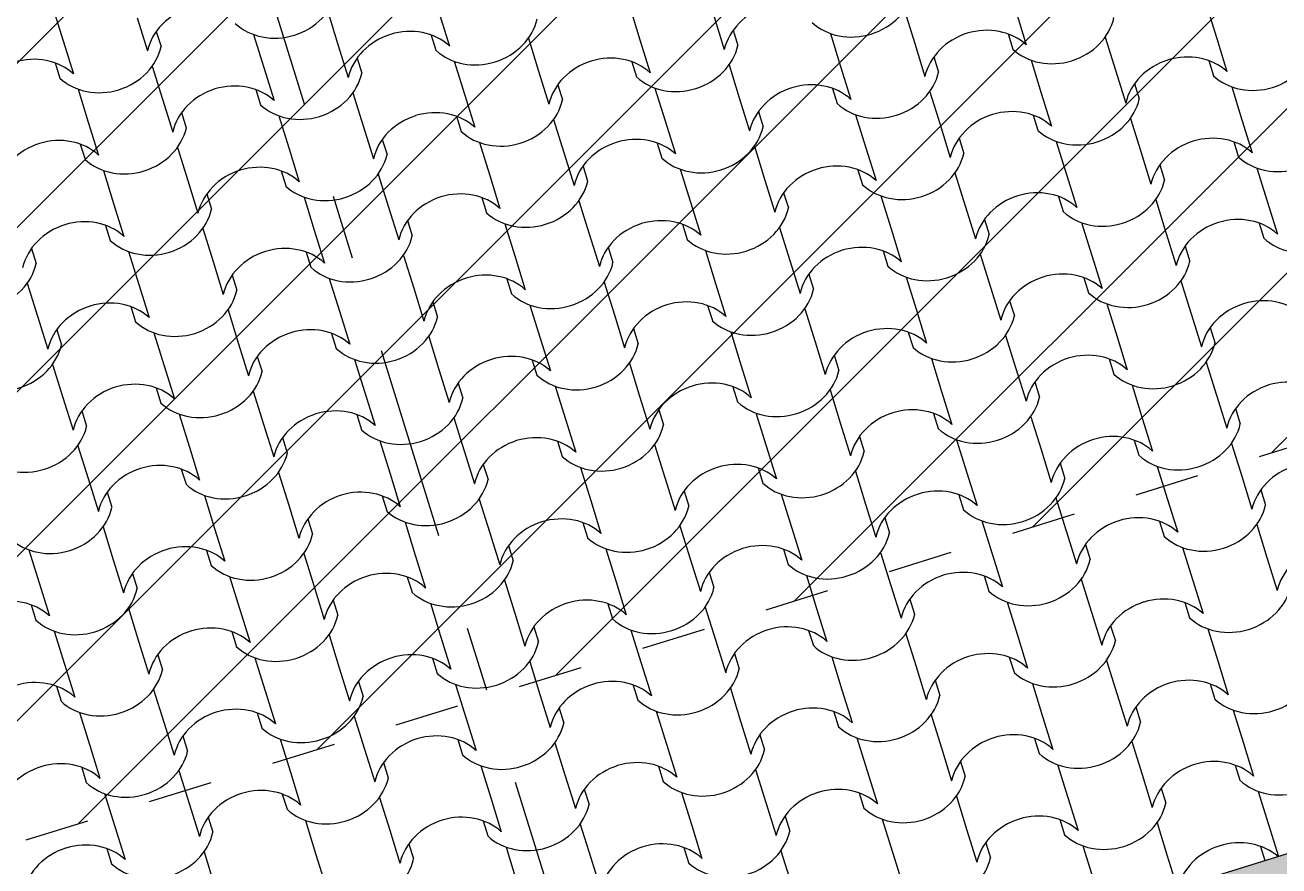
# Model space of a CAD drawing. Header units: metres. Extents: x -111189 to -108577, y -72951 to -72647.
# Drawn here: x -110190.884 to -110188.942, y -72665.292 to -72663.99 of the extents above; entities that cross this region are included whole.
import ezdxf

# ---------------------------------------------------------------- set-up
doc = ezdxf.new("R2010")
doc.units = ezdxf.units.M
doc.header["$MEASUREMENT"] = 0
doc.set_wipeout_variables(frame=1)
for name, pattern in [('OTK - Traço Ponto', [0.2, 0.1, -0.05, 0, -0.05]), ('OTK - Traço Ponto CORTES_ALÇ', [0.6, 0.3, -0.15, 0, -0.15]), ('Wipeout_Contour', [1, 0, -1])]:
    doc.linetypes.add(name, pattern=pattern)
for name, color, linetype in [('00 - Cotas Implantação', 7, 'Continuous'), ('02 - PASSEIOS', 7, 'Continuous'), ('03 - COBERTURA', 7, 'Continuous'), ('13 - IMPLANTAÇÃO (apoio).Layer Apoio', 7, 'Continuous'), ('14 - CORTES.Marcadores', 7, 'Continuous'), ('Planta Piso -1_1_01 - TERRENO PROPOSTO', 7, 'Continuous')]:
    doc.layers.add(name, color=color, linetype=linetype)
doc.styles.add('ESTILO_GERADO_2', font='malgunsl.ttf')
doc.dimstyles.new('ESTILO_GERADO__1', dxfattribs={"dimtxt": 0.15, "dimasz": 0.095, "dimexe": 0.18, "dimexo": 0.5, "dimgap": 0, "dimtad": 1, "dimzin": 0, "dimdsep": 46, "dimtxsty": 'ESTILO_GERADO_2', "dimblk": 'ARROWHEAD_2', "dimblk1": 'ARROWHEAD_2', "dimblk2": 'ARROWHEAD_2', "dimcen": 0.09, "dimclrd": 7, "dimclre": 7, "dimclrt": 7, "dimadec": 0, "dimazin": 0, "dimtfac": 1, "dimtdec": 4, "dimtmove": 0, "dimatfit": 3, "dimfxl": 1, "dimtolj": 1, "dimtzin": 0, "dimarcsym": 0})

# ---------------------------------------------------------------- blocks, each defined once
blk = doc.blocks.new('Malha_8_1', base_point=(-111182.45, -72914.5203))
at = {"color": 254, "linetype": 'Wipeout_Contour', "lineweight": 0, "ltscale": 1861428.278801215}
blk.add_wipeout([(-111182.45, -72914.5203), (-111181.1398, -72916.9324), (-111179.283, -72920.3506), (-111178.6992, -72921.4255), (-111173.1932, -72931.5618), (-111171.3979, -72934.867), (-111163.9365, -72948.6033), (-111162.5896, -72948.18), (-111170.1617, -72934.1975), (-111171.9536, -72930.8885), (-111177.4458, -72920.7467), (-111178.0283, -72919.6711), (-111179.8807, -72916.2505), (-111181.0503, -72914.0907)], dxfattribs=at).dxf.layer = '02 - PASSEIOS'
blk = doc.blocks.new('*X121', base_point=(-110957.0649, -73026.2797))
at = {"layer": '03 - COBERTURA', "color": 253, "linetype": 'Continuous', "lineweight": 9}
for p, q in [((-111166.4395, -72926.4696), (-111166.4237, -72926.5206)), ((-111166.0139, -72926.4752), (-111165.9981, -72926.5262)), ((-111165.8412, -72926.4775), (-111165.8254, -72926.5285)), ((-111165.5463, -72926.4678), (-111165.5305, -72926.5188)), ((-111165.1208, -72926.4734), (-111165.1049, -72926.5244)), ((-111164.9481, -72926.4757), (-111164.9322, -72926.5267)), ((-111164.6532, -72926.466), (-111164.6373, -72926.517)), ((-111166.3088, -72926.4849), (-111166.293, -72926.5359)), ((-111165.4157, -72926.4831), (-111165.3998, -72926.5341)), ((-111166.2793, -72926.5059), (-111166.272, -72926.5294)), ((-111166.1288, -72926.5109), (-111166.1129, -72926.5619)), ((-111165.8537, -72926.5116), (-111165.8464, -72926.535)), ((-111165.7032, -72926.5165), (-111165.6873, -72926.5676)), ((-111165.3861, -72926.5041), (-111165.3788, -72926.5276)), ((-111165.2356, -72926.5091), (-111165.2197, -72926.5601)), ((-111164.9605, -72926.5098), (-111164.9532, -72926.5332)), ((-111164.81, -72926.5148), (-111164.7942, -72926.5658)), ((-111164.6373, -72926.517), (-111164.6215, -72926.568)), ((-111166.4237, -72926.5206), (-111166.4078, -72926.5716)), ((-111165.9981, -72926.5262), (-111165.9822, -72926.5772)), ((-111165.5305, -72926.5188), (-111165.5146, -72926.5698)), ((-111165.1049, -72926.5244), (-111165.0891, -72926.5755)), ((-111166.4361, -72926.5547), (-111166.4288, -72926.5781)), ((-111165.9685, -72926.5472), (-111165.9612, -72926.5707)), ((-111165.818, -72926.5522), (-111165.8021, -72926.6032)), ((-111165.5429, -72926.5529), (-111165.5356, -72926.5763)), ((-111165.0753, -72926.5455), (-111165.068, -72926.5689)), ((-111164.9248, -72926.5505), (-111164.909, -72926.6015)), ((-111164.6498, -72926.5511), (-111164.6425, -72926.5746)), ((-111166.2856, -72926.5596), (-111166.2697, -72926.6107)), ((-111166.1129, -72926.5619), (-111166.097, -72926.6129)), ((-111165.6873, -72926.5676), (-111165.6715, -72926.6186)), ((-111165.3924, -72926.5579), (-111165.3766, -72926.6089)), ((-111165.2197, -72926.5601), (-111165.2039, -72926.6112)), ((-111164.7942, -72926.5658), (-111164.7783, -72926.6168)), ((-111165.6577, -72926.5886), (-111165.6505, -72926.612)), ((-111165.5072, -72926.5936), (-111165.4914, -72926.6446)), ((-111165.2322, -72926.5942), (-111165.2249, -72926.6177)), ((-111164.7646, -72926.5868), (-111164.7573, -72926.6103)), ((-111164.6141, -72926.5918), (-111164.5982, -72926.6428)), ((-111166.4004, -72926.5953), (-111166.3846, -72926.6464)), ((-111166.2697, -72926.6107), (-111166.2539, -72926.6617)), ((-111166.1253, -72926.596), (-111166.1181, -72926.6195)), ((-111165.9748, -72926.601), (-111165.959, -72926.652)), ((-111165.8021, -72926.6032), (-111165.7863, -72926.6543)), ((-111165.3766, -72926.6089), (-111165.3607, -72926.6599)), ((-111165.0817, -72926.5992), (-111165.0658, -72926.6502)), ((-111164.909, -72926.6015), (-111164.8931, -72926.6525)), ((-111166.2402, -72926.6317), (-111166.2329, -72926.6551)), ((-111165.347, -72926.6299), (-111165.3397, -72926.6534)), ((-111166.3846, -72926.6464), (-111166.3687, -72926.6974)), ((-111166.0897, -72926.6367), (-111166.0738, -72926.6877)), ((-111165.959, -72926.652), (-111165.9431, -72926.703)), ((-111165.8146, -72926.6373), (-111165.8073, -72926.6608)), ((-111165.6641, -72926.6423), (-111165.6482, -72926.6933)), ((-111165.4914, -72926.6446), (-111165.4755, -72926.6956)), ((-111165.1965, -72926.6349), (-111165.1806, -72926.6859)), ((-111165.0658, -72926.6502), (-111165.05, -72926.7013)), ((-111164.9214, -72926.6356), (-111164.9141, -72926.659)), ((-111164.7709, -72926.6406), (-111164.755, -72926.6916)), ((-111164.5982, -72926.6428), (-111164.5824, -72926.6938)), ((-111165.0362, -72926.6713), (-111165.0289, -72926.6947)), ((-111166.397, -72926.6804), (-111166.3897, -72926.7039)), ((-111166.2465, -72926.6854), (-111166.2306, -72926.7365)), ((-111166.0738, -72926.6877), (-111166.0579, -72926.7387)), ((-111165.9294, -72926.673), (-111165.9221, -72926.6965)), ((-111165.7789, -72926.678), (-111165.763, -72926.729)), ((-111165.5038, -72926.6787), (-111165.4965, -72926.7021)), ((-111165.3533, -72926.6837), (-111165.3375, -72926.7347)), ((-111165.1806, -72926.6859), (-111165.1648, -72926.7369)), ((-111164.8857, -72926.6763), (-111164.8699, -72926.7273)), ((-111164.755, -72926.6916), (-111164.7392, -72926.7426)), ((-111164.6107, -72926.6769), (-111164.6034, -72926.7004)), ((-111165.6482, -72926.6933), (-111165.6324, -72926.7444)), ((-111166.3613, -72926.7211), (-111166.3455, -72926.7721)), ((-111166.0862, -72926.7218), (-111166.079, -72926.7452)), ((-111165.9357, -72926.7268), (-111165.9199, -72926.7778)), ((-111165.763, -72926.729), (-111165.7472, -72926.7801)), ((-111165.6186, -72926.7144), (-111165.6114, -72926.7378)), ((-111165.4681, -72926.7194), (-111165.4523, -72926.7704)), ((-111165.1931, -72926.72), (-111165.1858, -72926.7435)), ((-111165.0426, -72926.725), (-111165.0267, -72926.776)), ((-111164.8699, -72926.7273), (-111164.854, -72926.7783)), ((-111164.7255, -72926.7126), (-111164.7182, -72926.7361)), ((-111164.575, -72926.7176), (-111164.5591, -72926.7686)), ((-111166.2306, -72926.7365), (-111166.2148, -72926.7875)), ((-111165.3375, -72926.7347), (-111165.3216, -72926.7857)), ((-111166.2011, -72926.7575), (-111166.1938, -72926.7809)), ((-111166.0506, -72926.7625), (-111166.0347, -72926.8135)), ((-111165.7755, -72926.7631), (-111165.7682, -72926.7866)), ((-111165.625, -72926.7681), (-111165.6091, -72926.8191)), ((-111165.3079, -72926.7557), (-111165.3006, -72926.7792)), ((-111165.1574, -72926.7607), (-111165.1415, -72926.8117)), ((-111164.8823, -72926.7614), (-111164.875, -72926.7848)), ((-111164.7318, -72926.7664), (-111164.7159, -72926.8174)), ((-111164.5591, -72926.7686), (-111164.5432, -72926.8196)), ((-111166.3455, -72926.7721), (-111166.3296, -72926.8232)), ((-111165.9199, -72926.7778), (-111165.904, -72926.8288)), ((-111165.4523, -72926.7704), (-111165.4364, -72926.8214)), ((-111165.0267, -72926.776), (-111165.0108, -72926.827)), ((-111166.3579, -72926.8062), (-111166.3506, -72926.8297)), ((-111165.8903, -72926.7988), (-111165.883, -72926.8223)), ((-111165.7398, -72926.8038), (-111165.7239, -72926.8548)), ((-111165.4647, -72926.8045), (-111165.4574, -72926.8279)), ((-111164.9971, -72926.7971), (-111164.9898, -72926.8205)), ((-111164.8466, -72926.802), (-111164.8308, -72926.8531)), ((-111164.5716, -72926.8027), (-111164.5643, -72926.8262)), ((-111166.2074, -72926.8112), (-111166.1915, -72926.8622)), ((-111166.0347, -72926.8135), (-111166.0188, -72926.8645)), ((-111165.6091, -72926.8191), (-111165.5933, -72926.8701)), ((-111165.3142, -72926.8095), (-111165.2984, -72926.8605)), ((-111165.1415, -72926.8117), (-111165.1257, -72926.8627)), ((-111164.7159, -72926.8174), (-111164.7001, -72926.8684)), ((-111166.4727, -72926.8419), (-111166.4654, -72926.8654)), ((-111166.3222, -72926.8469), (-111166.3064, -72926.8979)), ((-111165.5795, -72926.8402), (-111165.5723, -72926.8636)), ((-111165.429, -72926.8452), (-111165.4132, -72926.8962)), ((-111165.154, -72926.8458), (-111165.1467, -72926.8693)), ((-111164.6864, -72926.8384), (-111164.6791, -72926.8619)), ((-111166.1915, -72926.8622), (-111166.1757, -72926.9133)), ((-111166.0471, -72926.8476), (-111166.0399, -72926.871)), ((-111165.8966, -72926.8526), (-111165.8808, -72926.9036)), ((-111165.7239, -72926.8548), (-111165.7081, -72926.9058)), ((-111165.2984, -72926.8605), (-111165.2825, -72926.9115)), ((-111165.0035, -72926.8508), (-111164.9876, -72926.9018)), ((-111164.8308, -72926.8531), (-111164.8149, -72926.9041)), ((-111166.162, -72926.8833), (-111166.1547, -72926.9067)), ((-111165.2688, -72926.8815), (-111165.2615, -72926.905)), ((-111166.4791, -72926.8957), (-111166.4632, -72926.9467)), ((-111166.3064, -72926.8979), (-111166.2905, -72926.9489)), ((-111166.0115, -72926.8883), (-111165.9956, -72926.9393)), ((-111165.8808, -72926.9036), (-111165.8649, -72926.9546)), ((-111165.7364, -72926.8889), (-111165.7291, -72926.9124)), ((-111165.5859, -72926.8939), (-111165.57, -72926.9449)), ((-111165.4132, -72926.8962), (-111165.3973, -72926.9472)), ((-111165.1183, -72926.8865), (-111165.1024, -72926.9375)), ((-111164.9876, -72926.9018), (-111164.9717, -72926.9528)), ((-111164.8432, -72926.8872), (-111164.8359, -72926.9106)), ((-111164.6927, -72926.8921), (-111164.6768, -72926.9432)), ((-111165.8512, -72926.9246), (-111165.8439, -72926.9481)), ((-111164.958, -72926.9228), (-111164.9507, -72926.9463)), ((-111166.3188, -72926.932), (-111166.3115, -72926.9555)), ((-111166.1683, -72926.937), (-111166.1524, -72926.988)), ((-111165.9956, -72926.9393), (-111165.9797, -72926.9903)), ((-111165.7007, -72926.9296), (-111165.6848, -72926.9806)), ((-111165.4256, -72926.9303), (-111165.4183, -72926.9537)), ((-111165.2751, -72926.9353), (-111165.2593, -72926.9863)), ((-111165.1024, -72926.9375), (-111165.0866, -72926.9885)), ((-111164.8075, -72926.9278), (-111164.7917, -72926.9789)), ((-111164.6768, -72926.9432), (-111164.661, -72926.9942)), ((-111166.4632, -72926.9467), (-111166.4473, -72926.9977)), ((-111165.57, -72926.9449), (-111165.5542, -72926.9959)), ((-111166.4336, -72926.9677), (-111166.4263, -72926.9912)), ((-111166.2831, -72926.9727), (-111166.2673, -72927.0237)), ((-111166.008, -72926.9734), (-111166.0007, -72926.9968)), ((-111165.8575, -72926.9784), (-111165.8417, -72927.0294)), ((-111165.6848, -72926.9806), (-111165.669, -72927.0316)), ((-111165.5404, -72926.966), (-111165.5331, -72926.9894)), ((-111165.3899, -72926.9709), (-111165.3741, -72927.022)), ((-111165.1149, -72926.9716), (-111165.1076, -72926.9951)), ((-111164.9644, -72926.9766), (-111164.9485, -72927.0276)), ((-111164.7917, -72926.9789), (-111164.7758, -72927.0299)), ((-111164.6473, -72926.9642), (-111164.64, -72926.9876)), ((-111166.1524, -72926.988), (-111166.1366, -72927.039)), ((-111165.2593, -72926.9863), (-111165.2434, -72927.0373)), ((-111166.44, -72927.0215), (-111166.4241, -72927.0725)), ((-111166.1229, -72927.0091), (-111166.1156, -72927.0325)), ((-111165.9724, -72927.014), (-111165.9565, -72927.0651)), ((-111165.6973, -72927.0147), (-111165.69, -72927.0382)), ((-111165.5468, -72927.0197), (-111165.5309, -72927.0707)), ((-111165.2297, -72927.0073), (-111165.2224, -72927.0307)), ((-111165.0792, -72927.0123), (-111165.0633, -72927.0633)), ((-111164.8041, -72927.0129), (-111164.7968, -72927.0364)), ((-111164.6536, -72927.0179), (-111164.6377, -72927.0689)), ((-111166.2673, -72927.0237), (-111166.2514, -72927.0747)), ((-111165.8417, -72927.0294), (-111165.8258, -72927.0804)), ((-111165.3741, -72927.022), (-111165.3582, -72927.073)), ((-111164.9485, -72927.0276), (-111164.9326, -72927.0786)), ((-111166.2797, -72927.0578), (-111166.2724, -72927.0813)), ((-111165.8121, -72927.0504), (-111165.8048, -72927.0739)), ((-111165.6616, -72927.0554), (-111165.6457, -72927.1064)), ((-111165.3865, -72927.0561), (-111165.3792, -72927.0795)), ((-111164.9189, -72927.0486), (-111164.9116, -72927.0721)), ((-111164.7684, -72927.0536), (-111164.7526, -72927.1046)), ((-111166.4241, -72927.0725), (-111166.4082, -72927.1235)), ((-111166.1292, -72927.0628), (-111166.1133, -72927.1138)), ((-111165.9565, -72927.0651), (-111165.9406, -72927.1161)), ((-111165.5309, -72927.0707), (-111165.5151, -72927.1217)), ((-111165.236, -72927.061), (-111165.2202, -72927.1121)), ((-111165.0633, -72927.0633), (-111165.0475, -72927.1143)), ((-111164.6377, -72927.0689), (-111164.6219, -72927.12)), ((-111166.3945, -72927.0935), (-111166.3872, -72927.117)), ((-111166.244, -72927.0985), (-111166.2281, -72927.1495)), ((-111165.9689, -72927.0992), (-111165.9616, -72927.1226)), ((-111165.5013, -72927.0917), (-111165.494, -72927.1152)), ((-111165.3508, -72927.0967), (-111165.335, -72927.1477)), ((-111165.0758, -72927.0974), (-111165.0685, -72927.1208)), ((-111164.6082, -72927.09), (-111164.6009, -72927.1134)), ((-111166.1133, -72927.1138), (-111166.0975, -72927.1648)), ((-111165.8184, -72927.1041), (-111165.8026, -72927.1552)), ((-111165.6457, -72927.1064), (-111165.6299, -72927.1574)), ((-111165.2202, -72927.1121), (-111165.2043, -72927.1631)), ((-111164.9253, -72927.1024), (-111164.9094, -72927.1534)), ((-111164.7526, -72927.1046), (-111164.7367, -72927.1557)), ((-111166.0838, -72927.1348), (-111166.0765, -72927.1583)), ((-111165.1906, -72927.1331), (-111165.1833, -72927.1565)), ((-111165.0401, -72927.1381), (-111165.0242, -72927.1891)), ((-111166.4008, -72927.1473), (-111166.385, -72927.1983)), ((-111166.2281, -72927.1495), (-111166.2123, -72927.2005)), ((-111165.9332, -72927.1398), (-111165.9174, -72927.1909)), ((-111165.8026, -72927.1552), (-111165.7867, -72927.2062)), ((-111165.6582, -72927.1405), (-111165.6509, -72927.164)), ((-111165.5077, -72927.1455), (-111165.4918, -72927.1965)), ((-111165.335, -72927.1477), (-111165.3191, -72927.1988)), ((-111164.9094, -72927.1534), (-111164.8935, -72927.2044)), ((-111164.765, -72927.1387), (-111164.7577, -72927.1622)), ((-111164.6145, -72927.1437), (-111164.5986, -72927.1947)), ((-111165.773, -72927.1762), (-111165.7657, -72927.1996)), ((-111164.8798, -72927.1744), (-111164.8725, -72927.1979)), ((-111166.2406, -72927.1836), (-111166.2333, -72927.2071)), ((-111166.0901, -72927.1886), (-111166.0742, -72927.2396)), ((-111165.9174, -72927.1909), (-111165.9015, -72927.2419)), ((-111165.6225, -72927.1812), (-111165.6066, -72927.2322)), ((-111165.4918, -72927.1965), (-111165.476, -72927.2475)), ((-111165.3474, -72927.1818), (-111165.3401, -72927.2053)), ((-111165.1969, -72927.1868), (-111165.1811, -72927.2378)), ((-111165.0242, -72927.1891), (-111165.0084, -72927.2401)), ((-111164.7293, -72927.1794), (-111164.7135, -72927.2304)), ((-111164.5986, -72927.1947), (-111164.5828, -72927.2458)), ((-111166.385, -72927.1983), (-111166.3691, -72927.2493)), ((-111164.5691, -72927.2158), (-111164.5618, -72927.2392)), ((-111166.3554, -72927.2193), (-111166.3481, -72927.2427)), ((-111166.2049, -72927.2243), (-111166.189, -72927.2753)), ((-111165.9298, -72927.2249), (-111165.9225, -72927.2484)), ((-111165.7793, -72927.2299), (-111165.7635, -72927.2809)), ((-111165.6066, -72927.2322), (-111165.5908, -72927.2832)), ((-111165.4622, -72927.2175), (-111165.4549, -72927.241)), ((-111165.3117, -72927.2225), (-111165.2959, -72927.2735)), ((-111165.0367, -72927.2232), (-111165.0294, -72927.2466)), ((-111164.8862, -72927.2282), (-111164.8703, -72927.2792)), ((-111164.7135, -72927.2304), (-111164.6976, -72927.2814)), ((-111166.0742, -72927.2396), (-111166.0584, -72927.2906)), ((-111165.1811, -72927.2378), (-111165.1652, -72927.2889)), ((-111166.3617, -72927.273), (-111166.3459, -72927.3241)), ((-111166.0446, -72927.2606), (-111166.0374, -72927.2841)), ((-111165.8941, -72927.2656), (-111165.8783, -72927.3166)), ((-111165.6191, -72927.2663), (-111165.6118, -72927.2897)), ((-111165.4686, -72927.2713), (-111165.4527, -72927.3223)), ((-111165.2959, -72927.2735), (-111165.28, -72927.3245)), ((-111165.1515, -72927.2589), (-111165.1442, -72927.2823)), ((-111165.001, -72927.2639), (-111164.9851, -72927.3149)), ((-111164.7259, -72927.2645), (-111164.7186, -72927.288)), ((-111164.5754, -72927.2695), (-111164.5595, -72927.3205)), ((-111166.189, -72927.2753), (-111166.1732, -72927.3263)), ((-111165.7635, -72927.2809), (-111165.7476, -72927.332)), ((-111164.8703, -72927.2792), (-111164.8544, -72927.3302)), ((-111166.4766, -72927.3087), (-111166.4607, -72927.3597)), ((-111166.2015, -72927.3094), (-111166.1942, -72927.3328)), ((-111165.7339, -72927.302), (-111165.7266, -72927.3254)), ((-111165.5834, -72927.307), (-111165.5675, -72927.358)), ((-111165.3083, -72927.3076), (-111165.301, -72927.3311)), ((-111165.1578, -72927.3126), (-111165.142, -72927.3636)), ((-111164.8407, -72927.3002), (-111164.8334, -72927.3237)), ((-111164.6902, -72927.3052), (-111164.6743, -72927.3562)), ((-111166.3459, -72927.3241), (-111166.33, -72927.3751)), ((-111166.051, -72927.3144), (-111166.0351, -72927.3654)), ((-111165.8783, -72927.3166), (-111165.8624, -72927.3677)), ((-111165.4527, -72927.3223), (-111165.4369, -72927.3733)), ((-111164.9851, -72927.3149), (-111164.9693, -72927.3659)), ((-111164.5595, -72927.3205), (-111164.5437, -72927.3715)), ((-111166.3163, -72927.3451), (-111166.309, -72927.3685)), ((-111166.1658, -72927.3501), (-111166.1499, -72927.4011)), ((-111165.8907, -72927.3507), (-111165.8834, -72927.3742)), ((-111165.4231, -72927.3433), (-111165.4158, -72927.3668)), ((-111165.2726, -72927.3483), (-111165.2568, -72927.3993)), ((-111164.9976, -72927.349), (-111164.9903, -72927.3724)), ((-111166.4607, -72927.3597), (-111166.4448, -72927.4108)), ((-111166.0351, -72927.3654), (-111166.0193, -72927.4164)), ((-111165.7402, -72927.3557), (-111165.7244, -72927.4067)), ((-111165.5675, -72927.358), (-111165.5517, -72927.409)), ((-111165.142, -72927.3636), (-111165.1261, -72927.4146)), ((-111164.847, -72927.354), (-111164.8312, -72927.405)), ((-111164.6743, -72927.3562), (-111164.6585, -72927.4072)), ((-111166.0055, -72927.3864), (-111165.9983, -72927.4099)), ((-111165.1124, -72927.3847), (-111165.1051, -72927.4081)), ((-111164.9619, -72927.3897), (-111164.946, -72927.4407)), ((-111164.6868, -72927.3903), (-111164.6795, -72927.4138)), ((-111166.4731, -72927.3938), (-111166.4659, -72927.4173)), ((-111166.3226, -72927.3988), (-111166.3068, -72927.4498)), ((-111166.1499, -72927.4011), (-111166.1341, -72927.4521)), ((-111165.855, -72927.3914), (-111165.8392, -72927.4424)), ((-111165.7244, -72927.4067), (-111165.7085, -72927.4578)), ((-111165.58, -72927.3921), (-111165.5727, -72927.4155)), ((-111165.4295, -72927.3971), (-111165.4136, -72927.4481)), ((-111165.2568, -72927.3993), (-111165.2409, -72927.4503)), ((-111164.8312, -72927.405), (-111164.8153, -72927.456)), ((-111165.6948, -72927.4278), (-111165.6875, -72927.4512)), ((-111164.8016, -72927.426), (-111164.7943, -72927.4495)), ((-111166.4375, -72927.4345), (-111166.4216, -72927.4855)), ((-111166.1624, -72927.4352), (-111166.1551, -72927.4586)), ((-111166.0119, -72927.4402), (-111165.996, -72927.4912)), ((-111165.8392, -72927.4424), (-111165.8233, -72927.4934)), ((-111165.5443, -72927.4328), (-111165.5284, -72927.4838)), ((-111165.4136, -72927.4481), (-111165.3977, -72927.4991)), ((-111165.2692, -72927.4334), (-111165.2619, -72927.4569)), ((-111165.1187, -72927.4384), (-111165.1028, -72927.4894)), ((-111164.946, -72927.4407), (-111164.9301, -72927.4917)), ((-111164.6511, -72927.431), (-111164.6352, -72927.482)), ((-111166.3068, -72927.4498), (-111166.2909, -72927.5009)), ((-111166.4216, -72927.4855), (-111166.4057, -72927.5366)), ((-111166.2772, -72927.4709), (-111166.2699, -72927.4943)), ((-111166.1267, -72927.4759), (-111166.1108, -72927.5269)), ((-111165.8516, -72927.4765), (-111165.8443, -72927.5)), ((-111165.7011, -72927.4815), (-111165.6853, -72927.5325)), ((-111165.5284, -72927.4838), (-111165.5126, -72927.5348)), ((-111165.384, -72927.4691), (-111165.3767, -72927.4926)), ((-111165.2335, -72927.4741), (-111165.2177, -72927.5251)), ((-111164.9585, -72927.4748), (-111164.9512, -72927.4982)), ((-111164.8079, -72927.4797), (-111164.7921, -72927.5308)), ((-111164.6352, -72927.482), (-111164.6194, -72927.533)), ((-111165.996, -72927.4912), (-111165.9802, -72927.5422)), ((-111165.1028, -72927.4894), (-111165.087, -72927.5404)), ((-111166.434, -72927.5196), (-111166.4268, -72927.5431)), ((-111166.2835, -72927.5246), (-111166.2677, -72927.5756)), ((-111165.9664, -72927.5122), (-111165.9592, -72927.5357)), ((-111165.8159, -72927.5172), (-111165.8001, -72927.5682)), ((-111165.5409, -72927.5179), (-111165.5336, -72927.5413)), ((-111165.3904, -72927.5229), (-111165.3745, -72927.5739)), ((-111165.2177, -72927.5251), (-111165.2018, -72927.5761)), ((-111165.0733, -72927.5105), (-111165.066, -72927.5339)), ((-111164.9228, -72927.5154), (-111164.9069, -72927.5665)), ((-111164.6477, -72927.5161), (-111164.6404, -72927.5396)), ((-111166.1108, -72927.5269), (-111166.095, -72927.5779)), ((-111165.6853, -72927.5325), (-111165.6694, -72927.5835)), ((-111164.7921, -72927.5308), (-111164.7762, -72927.5818)), ((-111166.3984, -72927.5603), (-111166.3825, -72927.6113)), ((-111166.1233, -72927.561), (-111166.116, -72927.5844)), ((-111165.6557, -72927.5536), (-111165.6484, -72927.577)), ((-111165.5052, -72927.5585), (-111165.4893, -72927.6096)), ((-111165.2301, -72927.5592), (-111165.2228, -72927.5827)), ((-111165.0796, -72927.5642), (-111165.0637, -72927.6152)), ((-111164.7625, -72927.5518), (-111164.7552, -72927.5752)), ((-111164.612, -72927.5568), (-111164.5961, -72927.6078)), ((-111166.2677, -72927.5756), (-111166.2518, -72927.6266)), ((-111165.9728, -72927.566), (-111165.9569, -72927.617)), ((-111165.8001, -72927.5682), (-111165.7842, -72927.6192)), ((-111165.3745, -72927.5739), (-111165.3586, -72927.6249)), ((-111164.9069, -72927.5665), (-111164.891, -72927.6175)), ((-111166.2381, -72927.5967), (-111166.2308, -72927.6201)), ((-111166.0876, -72927.6017), (-111166.0717, -72927.6527)), ((-111165.8125, -72927.6023), (-111165.8052, -72927.6258)), ((-111165.3449, -72927.5949), (-111165.3376, -72927.6184)), ((-111165.1944, -72927.5999), (-111165.1786, -72927.6509)), ((-111164.9193, -72927.6005), (-111164.9121, -72927.624)), ((-111166.3825, -72927.6113), (-111166.3666, -72927.6623)), ((-111165.9569, -72927.617), (-111165.9411, -72927.668)), ((-111165.662, -72927.6073), (-111165.6462, -72927.6583)), ((-111165.4893, -72927.6096), (-111165.4735, -72927.6606)), ((-111165.0637, -72927.6152), (-111165.0479, -72927.6662)), ((-111164.7688, -72927.6055), (-111164.753, -72927.6566)), ((-111164.5961, -72927.6078), (-111164.5803, -72927.6588)), ((-111165.9273, -72927.638), (-111165.9201, -72927.6615)), ((-111165.7768, -72927.643), (-111165.761, -72927.694)), ((-111165.0342, -72927.6362), (-111165.0269, -72927.6597)), ((-111164.8837, -72927.6412), (-111164.8678, -72927.6922)), ((-111164.6086, -72927.6419), (-111164.6013, -72927.6653)), ((-111166.3949, -72927.6454), (-111166.3877, -72927.6689)), ((-111166.2444, -72927.6504), (-111166.2286, -72927.7014)), ((-111166.0717, -72927.6527), (-111166.0559, -72927.7037)), ((-111165.6462, -72927.6583), (-111165.6303, -72927.7093)), ((-111165.5018, -72927.6437), (-111165.4945, -72927.6671)), ((-111165.3513, -72927.6486), (-111165.3354, -72927.6997)), ((-111165.1786, -72927.6509), (-111165.1627, -72927.7019)), ((-111164.753, -72927.6566), (-111164.7371, -72927.7076)), ((-111165.6166, -72927.6793), (-111165.6093, -72927.7028)), ((-111164.7234, -72927.6776), (-111164.7161, -72927.701)), ((-111166.3593, -72927.6861), (-111166.3434, -72927.7371)), ((-111166.2286, -72927.7014), (-111166.2127, -72927.7524)), ((-111166.0842, -72927.6868), (-111166.0769, -72927.7102)), ((-111165.9337, -72927.6918), (-111165.9178, -72927.7428)), ((-111165.761, -72927.694), (-111165.7451, -72927.745)), ((-111165.4661, -72927.6843), (-111165.4502, -72927.7354)), ((-111165.3354, -72927.6997), (-111165.3195, -72927.7507)), ((-111165.191, -72927.685), (-111165.1837, -72927.7084)), ((-111165.0405, -72927.69), (-111165.0246, -72927.741)), ((-111164.8678, -72927.6922), (-111164.8519, -72927.7433)), ((-111164.5729, -72927.6826), (-111164.557, -72927.7336)), ((-111165.3058, -72927.7207), (-111165.2985, -72927.7441)), ((-111166.3434, -72927.7371), (-111166.3275, -72927.7881)), ((-111166.199, -72927.7225), (-111166.1917, -72927.7459)), ((-111166.0485, -72927.7274), (-111166.0326, -72927.7785)), ((-111165.7734, -72927.7281), (-111165.7661, -72927.7516)), ((-111165.6229, -72927.7331), (-111165.6071, -72927.7841)), ((-111165.4502, -72927.7354), (-111165.4344, -72927.7864)), ((-111165.1553, -72927.7257), (-111165.1395, -72927.7767)), ((-111164.8802, -72927.7263), (-111164.873, -72927.7498)), ((-111164.7297, -72927.7313), (-111164.7139, -72927.7823)), ((-111164.557, -72927.7336), (-111164.5416, -72927.7832)), ((-111165.9178, -72927.7428), (-111165.902, -72927.7938)), ((-111165.0246, -72927.741), (-111165.0088, -72927.792)), ((-111166.3558, -72927.7712), (-111166.3485, -72927.7947)), ((-111166.2053, -72927.7762), (-111166.1895, -72927.8272)), ((-111166.0326, -72927.7785), (-111166.0168, -72927.8295)), ((-111165.8882, -72927.7638), (-111165.8809, -72927.7872)), ((-111165.7377, -72927.7688), (-111165.7219, -72927.8198)), ((-111165.4627, -72927.7694), (-111165.4554, -72927.7929)), ((-111165.3122, -72927.7744), (-111165.2963, -72927.8254)), ((-111165.1395, -72927.7767), (-111165.1236, -72927.8277)), ((-111164.9951, -72927.762), (-111164.9878, -72927.7855)), ((-111164.8446, -72927.767), (-111164.8287, -72927.818)), ((-111164.5695, -72927.7677), (-111164.5626, -72927.7898)), ((-111165.6071, -72927.7841), (-111165.5912, -72927.8351)), ((-111164.7139, -72927.7823), (-111164.6984, -72927.832))]:
    blk.add_line(p, q, dxfattribs=at)
for centre, major_axis, start_param, end_param in [((-111166.0895, -72926.4347), (0.0878, 0.0273), 3.607672, 5.817106), ((-111165.1963, -72926.433), (0.0878, 0.0273), 3.607672, 5.817106), ((-111166.2034, -72926.5465), (0.0883, 0.0274), 1.573772, 2.670554), ((-111165.3102, -72926.5448), (0.0883, 0.0274), 1.573772, 2.670554), ((-111165.7787, -72926.4761), (0.0878, 0.0273), 3.607672, 5.817106), ((-111164.8856, -72926.4743), (0.0878, 0.0273), 3.607672, 5.817106), ((-111165.8926, -72926.5879), (0.0883, 0.0274), 1.573772, 2.670554), ((-111165.8932, -72926.588), (0.0883, 0.0274), 0.471039, 1.56782), ((-111164.9995, -72926.5861), (0.0883, 0.0274), 1.573772, 2.670554), ((-111165, -72926.5863), (0.0883, 0.0274), 0.471039, 1.56782), ((-111166.3611, -72926.5192), (0.0878, 0.0273), 3.607672, 5.817106), ((-111165.468, -72926.5174), (0.0878, 0.0273), 3.607672, 5.817106), ((-111164.5748, -72926.5156), (0.0878, 0.0273), 3.607672, 5.817106), ((-111166.4756, -72926.6312), (0.0883, 0.0274), 0.471039, 1.56782), ((-111165.5819, -72926.6292), (0.0883, 0.0274), 1.573772, 2.670554), ((-111165.5824, -72926.6294), (0.0883, 0.0274), 0.471039, 1.56782), ((-111164.6887, -72926.6275), (0.0883, 0.0274), 1.573772, 2.670554), ((-111164.6892, -72926.6276), (0.0883, 0.0274), 0.471039, 1.56782), ((-111166.0504, -72926.5605), (0.0878, 0.0273), 3.607672, 5.817106), ((-111165.1572, -72926.5587), (0.0878, 0.0273), 3.607672, 5.817106), ((-111166.1648, -72926.6725), (0.0883, 0.0274), 0.471039, 1.56782), ((-111165.2711, -72926.6706), (0.0883, 0.0274), 1.573772, 2.670554), ((-111165.2716, -72926.6707), (0.0883, 0.0274), 0.471039, 1.56782), ((-111166.1643, -72926.6723), (0.0883, 0.0274), 1.573772, 2.670554), ((-111165.7396, -72926.6019), (0.0878, 0.0273), 3.607672, 5.817106), ((-111164.8464, -72926.6001), (0.0878, 0.0273), 3.607672, 5.817106), ((-111165.8541, -72926.7138), (0.0883, 0.0274), 0.471039, 1.56782), ((-111164.9609, -72926.7121), (0.0883, 0.0274), 0.471039, 1.56782), ((-111165.8535, -72926.7137), (0.0883, 0.0274), 1.573772, 2.670554), ((-111164.9604, -72926.7119), (0.0883, 0.0274), 1.573772, 2.670554), ((-111164.5357, -72926.6414), (0.0878, 0.0273), 3.607672, 5.817106), ((-111166.4365, -72926.7569), (0.0883, 0.0274), 0.471039, 1.56782), ((-111166.322, -72926.645), (0.0878, 0.0273), 3.607672, 5.817106), ((-111165.5433, -72926.7552), (0.0883, 0.0274), 0.471039, 1.56782), ((-111165.4289, -72926.6432), (0.0878, 0.0273), 3.607672, 5.817106), ((-111164.6501, -72926.7534), (0.0883, 0.0274), 0.471039, 1.56782), ((-111166.4359, -72926.7568), (0.0883, 0.0274), 1.573772, 2.670554), ((-111165.5428, -72926.755), (0.0883, 0.0274), 1.573772, 2.670554), ((-111164.6496, -72926.7532), (0.0883, 0.0274), 1.573772, 2.670554), ((-111166.1257, -72926.7983), (0.0883, 0.0274), 0.471039, 1.56782), ((-111166.0113, -72926.6863), (0.0878, 0.0273), 3.607672, 5.817106), ((-111165.2325, -72926.7965), (0.0883, 0.0274), 0.471039, 1.56782), ((-111165.1181, -72926.6845), (0.0878, 0.0273), 3.607672, 5.817106), ((-111166.1252, -72926.7981), (0.0883, 0.0274), 1.573772, 2.670554), ((-111165.232, -72926.7964), (0.0883, 0.0274), 1.573772, 2.670554), ((-111165.7005, -72926.7276), (0.0878, 0.0273), 3.607672, 5.817106), ((-111164.8073, -72926.7259), (0.0878, 0.0273), 3.607672, 5.817106), ((-111165.8144, -72926.8395), (0.0883, 0.0274), 1.573772, 2.670554), ((-111165.815, -72926.8396), (0.0883, 0.0274), 0.471039, 1.56782), ((-111164.9212, -72926.8377), (0.0883, 0.0274), 1.573772, 2.670554), ((-111164.9218, -72926.8379), (0.0883, 0.0274), 0.471039, 1.56782), ((-111166.2829, -72926.7707), (0.0878, 0.0273), 3.607672, 5.817106), ((-111165.3898, -72926.769), (0.0878, 0.0273), 3.607672, 5.817106), ((-111164.4966, -72926.7672), (0.0878, 0.0273), 3.607672, 5.817106), ((-111166.3968, -72926.8826), (0.0883, 0.0274), 1.573772, 2.670554), ((-111166.3974, -72926.8827), (0.0883, 0.0274), 0.471039, 1.56782), ((-111165.5037, -72926.8808), (0.0883, 0.0274), 1.573772, 2.670554), ((-111165.5042, -72926.881), (0.0883, 0.0274), 0.471039, 1.56782), ((-111164.6105, -72926.879), (0.0883, 0.0274), 1.573772, 2.670554), ((-111164.611, -72926.8792), (0.0883, 0.0274), 0.471039, 1.56782), ((-111165.9722, -72926.8121), (0.0878, 0.0273), 3.607672, 5.817106), ((-111165.079, -72926.8103), (0.0878, 0.0273), 3.607672, 5.817106), ((-111166.0861, -72926.9239), (0.0883, 0.0274), 1.573772, 2.670554), ((-111166.0866, -72926.9241), (0.0883, 0.0274), 0.471039, 1.56782), ((-111165.1929, -72926.9221), (0.0883, 0.0274), 1.573772, 2.670554), ((-111165.1934, -72926.9223), (0.0883, 0.0274), 0.471039, 1.56782), ((-111166.5546, -72926.8552), (0.0878, 0.0273), 3.607672, 5.817106), ((-111165.6614, -72926.8534), (0.0878, 0.0273), 3.607672, 5.817106), ((-111164.7682, -72926.8517), (0.0878, 0.0273), 3.607672, 5.817106), ((-111165.7758, -72926.9654), (0.0883, 0.0274), 0.471039, 1.56782), ((-111164.8827, -72926.9636), (0.0883, 0.0274), 0.471039, 1.56782), ((-111165.7753, -72926.9652), (0.0883, 0.0274), 1.573772, 2.670554), ((-111165.3507, -72926.8948), (0.0878, 0.0273), 3.607672, 5.817106), ((-111164.8821, -72926.9635), (0.0883, 0.0274), 1.573772, 2.670554), ((-111166.3583, -72927.0085), (0.0883, 0.0274), 0.471039, 1.56782), ((-111166.2438, -72926.8965), (0.0878, 0.0273), 3.607672, 5.817106), ((-111165.4651, -72927.0068), (0.0883, 0.0274), 0.471039, 1.56782), ((-111164.5719, -72927.005), (0.0883, 0.0274), 0.471039, 1.56782), ((-111166.3577, -72927.0084), (0.0883, 0.0274), 1.573772, 2.670554), ((-111165.4646, -72927.0066), (0.0883, 0.0274), 1.573772, 2.670554), ((-111164.5714, -72927.0048), (0.0883, 0.0274), 1.573772, 2.670554), ((-111166.0475, -72927.0499), (0.0883, 0.0274), 0.471039, 1.56782), ((-111165.9331, -72926.9379), (0.0878, 0.0273), 3.607672, 5.817106), ((-111165.1543, -72927.0481), (0.0883, 0.0274), 0.471039, 1.56782), ((-111165.0399, -72926.9361), (0.0878, 0.0273), 3.607672, 5.817106), ((-111166.047, -72927.0497), (0.0883, 0.0274), 1.573772, 2.670554), ((-111165.1538, -72927.0479), (0.0883, 0.0274), 1.573772, 2.670554), ((-111166.5155, -72926.981), (0.0878, 0.0273), 3.607672, 5.817106), ((-111165.6223, -72926.9792), (0.0878, 0.0273), 3.607672, 5.817106), ((-111164.8436, -72927.0894), (0.0883, 0.0274), 0.471039, 1.56782), ((-111164.7291, -72926.9775), (0.0878, 0.0273), 3.607672, 5.817106), ((-111165.7362, -72927.091), (0.0883, 0.0274), 1.573772, 2.670554), ((-111165.7367, -72927.0912), (0.0883, 0.0274), 0.471039, 1.56782), ((-111164.843, -72927.0893), (0.0883, 0.0274), 1.573772, 2.670554), ((-111166.2047, -72927.0223), (0.0878, 0.0273), 3.607672, 5.817106), ((-111165.3116, -72927.0206), (0.0878, 0.0273), 3.607672, 5.817106), ((-111166.3186, -72927.1341), (0.0883, 0.0274), 1.573772, 2.670554), ((-111166.3192, -72927.1343), (0.0883, 0.0274), 0.471039, 1.56782), ((-111165.4255, -72927.1324), (0.0883, 0.0274), 1.573772, 2.670554), ((-111165.426, -72927.1325), (0.0883, 0.0274), 0.471039, 1.56782), ((-111164.5323, -72927.1306), (0.0883, 0.0274), 1.573772, 2.670554), ((-111164.5328, -72927.1308), (0.0883, 0.0274), 0.471039, 1.56782), ((-111165.894, -72927.0637), (0.0878, 0.0273), 3.607672, 5.817106), ((-111165.0008, -72927.0619), (0.0878, 0.0273), 3.607672, 5.817106), ((-111166.0079, -72927.1755), (0.0883, 0.0274), 1.573772, 2.670554), ((-111166.0084, -72927.1756), (0.0883, 0.0274), 0.471039, 1.56782), ((-111165.1147, -72927.1737), (0.0883, 0.0274), 1.573772, 2.670554), ((-111165.1152, -72927.1739), (0.0883, 0.0274), 0.471039, 1.56782), ((-111166.4764, -72927.1068), (0.0878, 0.0273), 3.607672, 5.817106), ((-111165.5832, -72927.105), (0.0878, 0.0273), 3.607672, 5.817106), ((-111164.69, -72927.1032), (0.0878, 0.0273), 3.607672, 5.817106), ((-111165.6976, -72927.217), (0.0883, 0.0274), 0.471039, 1.56782), ((-111164.8039, -72927.2151), (0.0883, 0.0274), 1.573772, 2.670554), ((-111164.8045, -72927.2152), (0.0883, 0.0274), 0.471039, 1.56782), ((-111165.6971, -72927.2168), (0.0883, 0.0274), 1.573772, 2.670554), ((-111165.2725, -72927.1463), (0.0878, 0.0273), 3.607672, 5.817106), ((-111166.2801, -72927.2601), (0.0883, 0.0274), 0.471039, 1.56782), ((-111166.1656, -72927.1481), (0.0878, 0.0273), 3.607672, 5.817106), ((-111165.3869, -72927.2583), (0.0883, 0.0274), 0.471039, 1.56782), ((-111166.2795, -72927.2599), (0.0883, 0.0274), 1.573772, 2.670554), ((-111165.3864, -72927.2582), (0.0883, 0.0274), 1.573772, 2.670554), ((-111164.4932, -72927.2564), (0.0883, 0.0274), 1.573772, 2.670554), ((-111165.9693, -72927.3014), (0.0883, 0.0274), 0.471039, 1.56782), ((-111165.8549, -72927.1895), (0.0878, 0.0273), 3.607672, 5.817106), ((-111165.0761, -72927.2997), (0.0883, 0.0274), 0.471039, 1.56782), ((-111164.9617, -72927.1877), (0.0878, 0.0273), 3.607672, 5.817106), ((-111165.9688, -72927.3013), (0.0883, 0.0274), 1.573772, 2.670554), ((-111165.0756, -72927.2995), (0.0883, 0.0274), 1.573772, 2.670554), ((-111166.4373, -72927.2326), (0.0878, 0.0273), 3.607672, 5.817106), ((-111165.5441, -72927.2308), (0.0878, 0.0273), 3.607672, 5.817106), ((-111164.7654, -72927.341), (0.0883, 0.0274), 0.471039, 1.56782), ((-111164.6509, -72927.229), (0.0878, 0.0273), 3.607672, 5.817106), ((-111165.658, -72927.3426), (0.0883, 0.0274), 1.573772, 2.670554), ((-111165.6585, -72927.3428), (0.0883, 0.0274), 0.471039, 1.56782), ((-111164.7648, -72927.3409), (0.0883, 0.0274), 1.573772, 2.670554), ((-111166.1265, -72927.2739), (0.0878, 0.0273), 3.607672, 5.817106), ((-111165.2333, -72927.2721), (0.0878, 0.0273), 3.607672, 5.817106), ((-111166.2404, -72927.3857), (0.0883, 0.0274), 1.573772, 2.670554), ((-111166.241, -72927.3859), (0.0883, 0.0274), 0.471039, 1.56782), ((-111165.3473, -72927.384), (0.0883, 0.0274), 1.573772, 2.670554), ((-111165.3478, -72927.3841), (0.0883, 0.0274), 0.471039, 1.56782), ((-111164.4541, -72927.3822), (0.0883, 0.0274), 1.573772, 2.670554), ((-111165.8158, -72927.3152), (0.0878, 0.0273), 3.607672, 5.817106), ((-111164.9226, -72927.3135), (0.0878, 0.0273), 3.607672, 5.817106), ((-111165.9297, -72927.4271), (0.0883, 0.0274), 1.573772, 2.670554), ((-111165.9302, -72927.4272), (0.0883, 0.0274), 0.471039, 1.56782), ((-111165.0365, -72927.4253), (0.0883, 0.0274), 1.573772, 2.670554), ((-111165.037, -72927.4255), (0.0883, 0.0274), 0.471039, 1.56782), ((-111166.3982, -72927.3584), (0.0878, 0.0273), 3.607672, 5.817106), ((-111165.505, -72927.3566), (0.0878, 0.0273), 3.607672, 5.817106), ((-111164.6118, -72927.3548), (0.0878, 0.0273), 3.607672, 5.817106), ((-111166.5126, -72927.4703), (0.0883, 0.0274), 0.471039, 1.56782), ((-111165.6194, -72927.4686), (0.0883, 0.0274), 0.471039, 1.56782), ((-111164.7257, -72927.4666), (0.0883, 0.0274), 1.573772, 2.670554), ((-111164.7263, -72927.4668), (0.0883, 0.0274), 0.471039, 1.56782), ((-111166.0874, -72927.3997), (0.0878, 0.0273), 3.607672, 5.817106), ((-111165.6189, -72927.4684), (0.0883, 0.0274), 1.573772, 2.670554), ((-111165.1942, -72927.3979), (0.0878, 0.0273), 3.607672, 5.817106), ((-111166.2019, -72927.5117), (0.0883, 0.0274), 0.471039, 1.56782), ((-111165.3087, -72927.5099), (0.0883, 0.0274), 0.471039, 1.56782), ((-111166.2013, -72927.5115), (0.0883, 0.0274), 1.573772, 2.670554), ((-111165.3082, -72927.5097), (0.0883, 0.0274), 1.573772, 2.670554), ((-111165.8911, -72927.553), (0.0883, 0.0274), 0.471039, 1.56782), ((-111165.7767, -72927.441), (0.0878, 0.0273), 3.607672, 5.817106), ((-111164.9979, -72927.5513), (0.0883, 0.0274), 0.471039, 1.56782), ((-111164.8835, -72927.4393), (0.0878, 0.0273), 3.607672, 5.817106), ((-111165.8906, -72927.5529), (0.0883, 0.0274), 1.573772, 2.670554), ((-111164.9974, -72927.5511), (0.0883, 0.0274), 1.573772, 2.670554), ((-111166.3591, -72927.4841), (0.0878, 0.0273), 3.607672, 5.817106), ((-111165.5803, -72927.5944), (0.0883, 0.0274), 0.471039, 1.56782), ((-111165.4659, -72927.4824), (0.0878, 0.0273), 3.607672, 5.817106), ((-111164.6872, -72927.5926), (0.0883, 0.0274), 0.471039, 1.56782), ((-111164.5727, -72927.4806), (0.0878, 0.0273), 3.607672, 5.817106), ((-111166.4735, -72927.5961), (0.0883, 0.0274), 0.471039, 1.56782), ((-111165.5798, -72927.5942), (0.0883, 0.0274), 1.573772, 2.670554), ((-111164.6866, -72927.5924), (0.0883, 0.0274), 1.573772, 2.670554), ((-111166.0483, -72927.5255), (0.0878, 0.0273), 3.607672, 5.817106), ((-111165.1551, -72927.5237), (0.0878, 0.0273), 3.607672, 5.817106), ((-111166.1622, -72927.6373), (0.0883, 0.0274), 1.573772, 2.670554), ((-111166.1628, -72927.6375), (0.0883, 0.0274), 0.471039, 1.56782), ((-111165.269, -72927.6355), (0.0883, 0.0274), 1.573772, 2.670554), ((-111165.2696, -72927.6357), (0.0883, 0.0274), 0.471039, 1.56782), ((-111165.7376, -72927.5668), (0.0878, 0.0273), 3.607672, 5.817106), ((-111164.8444, -72927.5651), (0.0878, 0.0273), 3.607672, 5.817106), ((-111165.8515, -72927.6786), (0.0883, 0.0274), 1.573772, 2.670554), ((-111165.852, -72927.6788), (0.0883, 0.0274), 0.471039, 1.56782), ((-111164.9583, -72927.6769), (0.0883, 0.0274), 1.573772, 2.670554), ((-111164.9588, -72927.677), (0.0883, 0.0274), 0.471039, 1.56782), ((-111166.32, -72927.6099), (0.0878, 0.0273), 3.607672, 5.817106), ((-111165.4268, -72927.6082), (0.0878, 0.0273), 3.607672, 5.817106), ((-111164.5336, -72927.6064), (0.0878, 0.0273), 3.607672, 5.817106), ((-111166.4344, -72927.7219), (0.0883, 0.0274), 0.471039, 1.56782), ((-111165.5407, -72927.72), (0.0883, 0.0274), 1.573772, 2.670554), ((-111165.5412, -72927.7201), (0.0883, 0.0274), 0.471039, 1.56782), ((-111164.6475, -72927.7182), (0.0883, 0.0274), 1.573772, 2.670554), ((-111164.6481, -72927.7184), (0.0883, 0.0274), 0.471039, 1.56782), ((-111166.4339, -72927.7217), (0.0883, 0.0274), 1.573772, 2.670554), ((-111166.0092, -72927.6513), (0.0878, 0.0273), 3.607672, 5.817106), ((-111165.116, -72927.6495), (0.0878, 0.0273), 3.607672, 5.817106), ((-111166.1236, -72927.7633), (0.0883, 0.0274), 0.471039, 1.56782), ((-111165.2305, -72927.7615), (0.0883, 0.0274), 0.471039, 1.56782), ((-111166.1231, -72927.7631), (0.0883, 0.0274), 1.573772, 2.670554), ((-111165.2299, -72927.7613), (0.0883, 0.0274), 1.573772, 2.670554), ((-111164.8053, -72927.6908), (0.0878, 0.0273), 3.607672, 5.817106), ((-111165.8129, -72927.8046), (0.0883, 0.0274), 0.471039, 1.56782), ((-111165.6985, -72927.6926), (0.0878, 0.0273), 3.607672, 5.817106), ((-111164.9197, -72927.8028), (0.0883, 0.0274), 0.471039, 1.56782), ((-111165.8124, -72927.8044), (0.0883, 0.0274), 1.573772, 2.670554), ((-111164.9192, -72927.8027), (0.0883, 0.0274), 1.573772, 2.670554), ((-111166.2809, -72927.7357), (0.0878, 0.0273), 3.607672, 5.817106), ((-111165.5021, -72927.8459), (0.0883, 0.0274), 0.471039, 1.56782), ((-111165.3877, -72927.734), (0.0878, 0.0273), 3.607672, 5.817106), ((-111164.609, -72927.8442), (0.0883, 0.0274), 0.490717, 1.56782), ((-111166.3948, -72927.8475), (0.0883, 0.0274), 1.573772, 2.670554), ((-111166.3953, -72927.8477), (0.0883, 0.0274), 0.471039, 1.56782), ((-111165.5016, -72927.8458), (0.0883, 0.0274), 1.573772, 2.670554), ((-111164.6084, -72927.844), (0.0883, 0.0274), 1.573772, 2.650876), ((-111165.9701, -72927.7771), (0.0878, 0.0273), 3.607672, 5.817106), ((-111165.0769, -72927.7753), (0.0878, 0.0273), 3.607672, 5.817106)]:
    blk.add_ellipse(centre, major_axis=major_axis, ratio=0.876216, start_param=start_param, end_param=end_param, dxfattribs=at)
blk = doc.blocks.new('Cobertura_2_1', base_point=(-111162.6239, -72921.6369))
at = {"layer": '03 - COBERTURA', "color": 7, "linetype": 'Continuous', "lineweight": 13, "flags": 128}
blk.add_lwpolyline([(-111161.0506, -72926.698), (-111167.2099, -72928.6127)], dxfattribs=at)
at = {"layer": '03 - COBERTURA', "color": 7, "linetype": 'Continuous', "lineweight": 13}
blk.add_blockref('*X121', (-110957.0649, -73026.2797), dxfattribs=at)
blk = doc.blocks.new('ARROWHEAD_2')
at = {"color": 0, "linetype": 'Continuous', "lineweight": 0}
for p, q in [((-0.378, -0.655), (0.378, 0.655)), ((0, 0), (-1, 0))]:
    blk.add_line(p, q, dxfattribs=at)
blk = doc.blocks.new('*D3284')
at = {"layer": '00 - Cotas Implantação', "color": 7, "linetype": 'Continuous', "lineweight": -2, "transparency": 16777216}
for p, q in [((-110184.528, -72663.8002), (-110184.1354, -72665.063)), ((-110184.2796, -72664.9193), (-110188.7413, -72666.3063)), ((-110193.5498, -72667.8011), (-110189.089, -72666.4144)), ((-110193.9785, -72666.7419), (-110193.5871, -72668.0012))]:
    blk.add_line(p, q, dxfattribs=at)
at = {"layer": 'Defpoints', "color": 0, "linetype": 'Continuous', "transparency": 16777216}
for p in [(-110184.6764, -72663.3228), (-110194.127, -72666.2645), (-110193.6405, -72667.8293)]:
    blk.add_point(p, dxfattribs=at)
at = {"layer": '00 - Cotas Implantação', "color": 7, "linetype": 'Continuous', "lineweight": -2, "transparency": 16777216, "xscale": 0.095, "yscale": 0.095, "zscale": 0.095}
for p, rotation in [((-110184.1889, -72664.8911), 17.26855362301489), ((-110193.6405, -72667.8293), 197.2685536230149)]:
    blk.add_blockref('ARROWHEAD_2', p, dxfattribs=dict(at, rotation=rotation))
at = {"layer": '00 - Cotas Implantação', "color": 7, "linetype": 'Continuous', "lineweight": 5, "transparency": 16777216, "insert": (-110188.9151, -72666.3603), "char_height": 0.15, "attachment_point": 5, "rotation": 17.2686, "style": 'ESTILO_GERADO_2'}
blk.add_mtext('\\A1;9.90', dxfattribs=at)
blk = doc.blocks.new('Plano de Corte_4_1', base_point=(-111170.592, -72912.0077))
at = {"layer": '14 - CORTES.Marcadores', "color": 7, "linetype": 'OTK - Traço Ponto CORTES_ALÇ', "lineweight": 5}
blk.add_line((-111170.5029, -72912.2942), (-111163.6544, -72934.3248), dxfattribs=at)

msp = doc.modelspace()

# ---------------------------------------------------------------- block references
at = {"layer": '02 - PASSEIOS', "color": 7, "lineweight": 13}
msp.add_blockref('Malha_8_1', (-110206.8514, -72652.0145), dxfattribs=at)

# ---------------------------------------------------------------- next in the draw order: hatches: boundary and pattern name
at = {"layer": '13 - IMPLANTAÇÃO (apoio).Layer Apoio', "linetype": 'Continuous', "lineweight": 13}
h = msp.add_hatch(dxfattribs=at)
h.set_pattern_fill('MASONRY_BLOCK_0001', color=134, style=0, pattern_type=2)
h.set_pattern_definition([(45, (-110190.99825, -72660.07814), (-0.1272792, 0.1272792), [])])
h.paths.add_polyline_path([(-110197.3213, -72656.8339), (-110195.7629, -72661.8473), (-110195.5233, -72661.7728), (-110194.1281, -72666.2609), (-110184.6752, -72663.3224), (-110187.6288, -72653.8209)])
at = {"layer": 'Planta Piso -1_1_01 - TERRENO PROPOSTO', "linetype": 'Continuous', "lineweight": 0, "true_color": 0xd7ebd2, "transparency": 33554539}
msp.add_hatch(color=254, dxfattribs=at).paths.add_polyline_path([(-110189.1579, -72669.7633), (-110188.5821, -72669.5819), (-110188.2012, -72669.4618), (-110188.1326, -72669.4402), (-110187.9388, -72669.3791), (-110187.3479, -72669.1928), (-110184.8898, -72668.4181), (-110183.2516, -72667.9017), (-110184.319, -72664.4683), (-110184.3791, -72664.2749), (-110184.4447, -72664.0639), (-110184.5031, -72663.8759), (-110184.6195, -72663.5013), (-110184.6748, -72663.3238), (-110184.7642, -72663.3516), (-110184.4084, -72664.4961), (-110184.7904, -72664.6148), (-110185.1462, -72663.4702), (-110185.2572, -72663.5047), (-110184.9014, -72664.6493), (-110185.2834, -72664.7681), (-110185.4615, -72664.1951), (-110185.5725, -72664.2296), (-110185.3944, -72664.8026), (-110185.7764, -72664.9213), (-110185.9545, -72664.3484), (-110186.0648, -72664.3827), (-110186.0655, -72664.3829), (-110185.8874, -72664.9558), (-110186.2694, -72665.0746), (-110186.4475, -72664.5016), (-110186.5585, -72664.5361), (-110186.3804, -72665.1091), (-110186.7623, -72665.2278), (-110186.9404, -72664.6549), (-110187.0515, -72664.6894), (-110186.8734, -72665.2623), (-110187.2553, -72665.3811), (-110187.4334, -72664.8081), (-110187.5445, -72664.8426), (-110187.3663, -72665.4156), (-110187.7483, -72665.5343), (-110187.9264, -72664.9614), (-110188.0374, -72664.9959), (-110187.8593, -72665.5688), (-110188.2413, -72665.6876), (-110188.4194, -72665.1146), (-110188.5304, -72665.1491), (-110188.3523, -72665.7221), (-110188.7343, -72665.8408), (-110188.9124, -72665.2679), (-110189.0234, -72665.3024), (-110188.8453, -72665.8754), (-110189.2273, -72665.9941), (-110189.4054, -72665.4211), (-110189.5009, -72665.4508), (-110189.3228, -72666.0238), (-110189.5901, -72666.1069), (-110189.8575, -72666.19), (-110190.1249, -72666.2731), (-110190.3923, -72666.3562), (-110190.6597, -72666.4394), (-110190.927, -72666.5225), (-110191.1944, -72666.6056), (-110191.135, -72666.7966), (-110195.0025, -72667.9988), (-110196.368, -72663.6062), (-110197.1319, -72663.8437), (-110199.0911, -72657.5412), (-110201.5797, -72658.3148), (-110200.0071, -72661.2187), (-110194.4659, -72671.4511), (-110193.7036, -72671.2035), (-110192.9322, -72670.953), (-110191.5701, -72670.5237), (-110191.139, -72670.3878), (-110190.7413, -72670.2624)])

# ---------------------------------------------------------------- next in the draw order: linework, layer by layer
at = {"layer": '13 - IMPLANTAÇÃO (apoio).Layer Apoio', "color": 134, "linetype": 'OTK - Traço Ponto', "lineweight": 13, "flags": 128}
msp.add_lwpolyline([(-110197.3213, -72656.8339), (-110195.7629, -72661.8473), (-110195.5233, -72661.7728), (-110194.1281, -72666.2609), (-110184.6752, -72663.3224), (-110187.6288, -72653.8209)], close=True, dxfattribs=at)

# ---------------------------------------------------------------- next in the draw order: block references
at = {"layer": '03 - COBERTURA', "color": 7, "linetype": 'Continuous', "lineweight": 13}
msp.add_blockref('Cobertura_2_1', (-110187.0253, -72659.1311), dxfattribs=at)
at = {"layer": '14 - CORTES.Marcadores', "color": 7, "lineweight": 5}
msp.add_blockref('Plano de Corte_4_1', (-110194.9934, -72649.5018), dxfattribs=at)

# ---------------------------------------------------------------- next in the draw order: dimensions: what is measured, and where the dimension line sits
at = {"layer": '00 - Cotas Implantação', "color": 7, "linetype": 'Continuous', "lineweight": 5}
dim = msp.add_linear_dim(base=(-110193.6405, -72667.8293), p1=(-110184.6764, -72663.3228), p2=(-110194.127, -72666.2645), angle=197.2686, dimstyle='ESTILO_GERADO__1', dxfattribs=at)
dim.commit()
dim.dimension.update_dxf_attribs({"geometry": '*D3284', "text_midpoint": (-110188.9151, -72666.3603), "dimtype": 160, "text_rotation": 17.2686})

doc.saveas('drawing.dxf')
